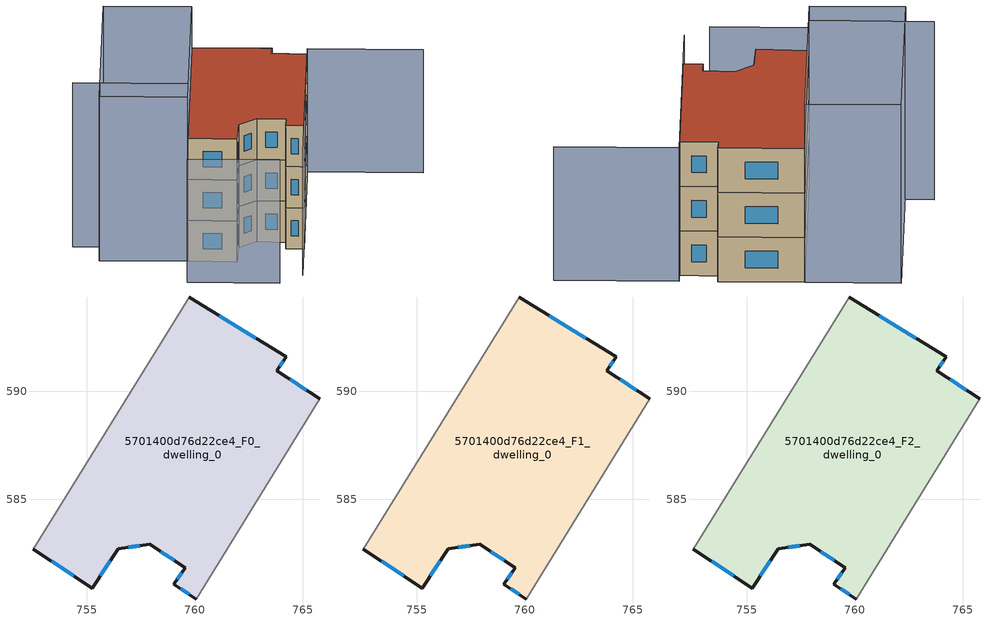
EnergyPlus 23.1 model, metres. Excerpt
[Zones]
5701400d76d22ce4_F0_dwelling_0
 floor ground (EU_floor_Construction): 764.23,591.61 763.8,590.96 765.78,589.66 760.06,580.39 759.03,581.06 759.55,581.84 757.92,582.91 756.45,582.73 755.24,580.89 752.52,582.68 759.73,594.38 z0
 wall outside (EU_wall_Construction): 765.78,589.66 763.8,590.96 764.23,591.61 759.73,594.38 / 752.52,582.68 755.24,580.89 756.45,582.73 757.92,582.91 759.55,581.84 759.03,581.06 760.06,580.39 z0:3
 wall adiabatic (EU_wall_Construction): 760.06,580.39 765.78,589.66 / 759.73,594.38 752.52,582.68 z0:3
 window (EU_Window_Construction): 762.83,592.47 761.13,593.51 / 763.94,591.16 764.1,591.4 / 765.16,590.07 764.42,590.55 / 759.35,580.85 759.74,580.6 / 759.39,581.6 759.19,581.3 / 758.42,582.58 759.04,582.17 / 756.91,582.78 757.46,582.85 / 755.62,581.47 756.07,582.16 / 753.37,582.13 754.4,581.45 z0.93:2.07
5701400d76d22ce4_F1_dwelling_0
 floor to 5701400d76d22ce4_F0_dwelling_0 (EU_floor_Construction): 764.23,591.61 763.8,590.96 765.77,589.66 760.06,580.39 759.03,581.06 759.54,581.84 757.92,582.91 756.45,582.73 755.24,580.89 752.52,582.68 759.73,594.38 z3
 wall outside (EU_wall_Construction): 765.78,589.66 763.8,590.96 764.23,591.61 759.73,594.38 / 752.52,582.68 755.24,580.89 756.45,582.73 757.92,582.91 759.55,581.84 759.03,581.06 760.06,580.39 z3:6
 wall adiabatic (EU_wall_Construction): 760.06,580.39 765.78,589.66 / 759.73,594.38 752.52,582.68 z3:6
 window (EU_Window_Construction): 762.83,592.47 761.13,593.51 / 763.94,591.16 764.1,591.4 / 765.16,590.07 764.42,590.55 / 759.35,580.85 759.74,580.6 / 759.39,581.6 759.19,581.3 / 758.42,582.58 759.04,582.17 / 756.91,582.78 757.46,582.85 / 755.62,581.47 756.07,582.16 / 753.37,582.13 754.4,581.45 z3.93:5.07
5701400d76d22ce4_F2_dwelling_0
 floor to 5701400d76d22ce4_F1_dwelling_0 (EU_floor_Construction): 764.23,591.61 763.8,590.96 765.77,589.66 760.06,580.39 759.03,581.06 759.54,581.84 757.92,582.91 756.45,582.73 755.24,580.89 752.52,582.68 759.73,594.38 z6
 wall outside (EU_wall_Construction): 765.78,589.66 763.8,590.96 764.23,591.61 759.73,594.38 / 752.52,582.68 755.24,580.89 756.45,582.73 757.92,582.91 759.55,581.84 759.03,581.06 760.06,580.39 z6:9
 wall adiabatic (EU_wall_Construction): 760.06,580.39 765.78,589.66 / 759.73,594.38 752.52,582.68 z6:9
 window (EU_Window_Construction): 762.83,592.47 761.13,593.51 / 763.94,591.16 764.1,591.4 / 765.16,590.07 764.42,590.55 / 759.35,580.85 759.74,580.6 / 759.39,581.6 759.19,581.3 / 758.42,582.58 759.04,582.17 / 756.91,582.78 757.46,582.85 / 755.62,581.47 756.07,582.16 / 753.37,582.13 754.4,581.45 z6.93:8.07
 roof outside (EU_roof_Construction): 760.06,580.39 765.78,589.66 763.8,590.96 764.23,591.61 759.73,594.38 752.52,582.68 755.24,580.89 756.45,582.73 757.92,582.91 759.55,581.84 759.03,581.06 z9
shading: 750.85,579.97 756.04,576.77 / 757.95,576.96 766.22,590.38 / 766.22,590.38 772.71,586.39 z0:9; 747.1,588.41 753.59,584.41 / 759.73,594.37 752.52,582.68 / 752.52,582.68 747.54,585.76 / 747.54,585.76 754.75,597.45 / 754.75,597.45 759.73,594.37 z0:12
[Building]
EU S2 Campaign: North Axis=0; Terrain=City; Solar Distribution=FullExterior
[Site:Location]
Montreal-Trudeau.Intl.AP: Latitude=45.4667; Longitude=-73.75; Time Zone=-5; Elevation=36
[SizingPeriod:WeatherFileDays]
AnnualSizingPeriod: Begin Month=1; Begin Day of Month=1; End Month=12; End Day of Month=31; Day of Week for Start Day=Monday; Use Weather File Daylight Saving Period=No; Use Weather File Rain and Snow Indicators=No
[MATERIAL]
EU_InternalMass_Material: Roughness=MediumRough; Thickness=0.1; Conductivity=1; Density=1800; Specific Heat=900; Thermal Absorptance=0.9; Solar Absorptance=0.7; Visible Absorptance=0.7
[MATERIAL:NOMASS] Roughness=MediumRough; Thermal Absorptance=0.9; Solar Absorptance=0.7; Visible Absorptance=0.7
Name | Thermal Resistance
EU_wall_NoMass; EU_floor_NoMass | 1.36485
EU_roof_NoMass | 2.55992
[WINDOWMATERIAL:SIMPLEGLAZINGSYSTEM]
EU_Window_SimpleGlazing: UFactor=3.92339; Solar Heat Gain Coefficient=0.8; Visible Transmittance=0.8
[CONSTRUCTION]
EU_wall_Construction: EU_wall_NoMass
EU_roof_Construction: EU_roof_NoMass
EU_floor_Construction: EU_floor_NoMass
EU_Window_Construction: EU_Window_SimpleGlazing
EU_InternalMass_Construction: EU_InternalMass_Material
[ZONE] Type=1; Multiplier=1; Ceiling Height=autocalculate; Floor Area=autocalculate; Part of Total Floor Area=Yes
Name | Volume
5701400d76d22ce4_F0_dwelling_0 | 274.953
5701400d76d22ce4_F1_dwelling_0; 5701400d76d22ce4_F2_dwelling_0 | 274.951
[INTERNALMASS] Construction=EU_InternalMass_Construction; Surface Area=91.6503
Name | Zone or ZoneList
5701400d76d22ce4_F0_dwelling_0_EU_InternalMass | 5701400d76d22ce4_F0_dwelling_0
5701400d76d22ce4_F1_dwelling_0_EU_InternalMass | 5701400d76d22ce4_F1_dwelling_0
5701400d76d22ce4_F2_dwelling_0_EU_InternalMass | 5701400d76d22ce4_F2_dwelling_0
[OTHEREQUIPMENT] Fuel Type=Electricity; Design Level Calculation Method=Watts/Area; Power per Zone Floor Area=1; Fraction Latent=0; Fraction Radiant=0; Fraction Lost=0; Carbon Dioxide Generation Rate=0; EndUse Subcategory=EU_Step8_InternalGains
Name | Zone or ZoneList or Space or SpaceList | Schedule
EU_Step8_InternalGain_5701400d76d22ce4_F0_dwelling_0_f000 | 5701400d76d22ce4_F0_dwelling_0 | EU_Step8_GainSchedule_5701400d76d22ce4_F0_dwelling_0_f000
EU_Step8_InternalGain_5701400d76d22ce4_F1_dwelling_0_f000 | 5701400d76d22ce4_F1_dwelling_0 | EU_Step8_GainSchedule_5701400d76d22ce4_F1_dwelling_0_f000
EU_Step8_InternalGain_5701400d76d22ce4_F2_dwelling_0_f000 | 5701400d76d22ce4_F2_dwelling_0 | EU_Step8_GainSchedule_5701400d76d22ce4_F2_dwelling_0_f000
[ZONEVENTILATION:DESIGNFLOWRATE] Schedule=EU_AlwaysOn; Design Flow Rate Calculation Method=AirChanges/Hour; Air Changes per Hour=0.860309; Ventilation Type=Natural; Fan Pressure Rise=0; Fan Total Efficiency=1; Constant Term Coefficient=1; Temperature Term Coefficient=0; Velocity Term Coefficient=0; Velocity Squared Term Coefficient=0; Minimum Indoor Temperature=-100; Maximum Indoor Temperature=100; Delta Temperature=-100; Minimum Outdoor Temperature=-100; Maximum Outdoor Temperature=100; Maximum Wind Speed=40
Name | Zone or ZoneList or Space or SpaceList
EU_ConstantAir_5701400d76d22ce4_F0_dwelling_0 | 5701400d76d22ce4_F0_dwelling_0
EU_ConstantAir_5701400d76d22ce4_F1_dwelling_0 | 5701400d76d22ce4_F1_dwelling_0
EU_ConstantAir_5701400d76d22ce4_F2_dwelling_0 | 5701400d76d22ce4_F2_dwelling_0
[HVACTEMPLATE:THERMOSTAT] Constant Heating Setpoint=20; Constant Cooling Setpoint=50
EU_HeatOnly_5701400d76d22ce4_F0_dwelling_0; EU_HeatOnly_5701400d76d22ce4_F1_dwelling_0; EU_HeatOnly_5701400d76d22ce4_F2_dwelling_0
[HVACTEMPLATE:ZONE:IDEALLOADSAIRSYSTEM] System Availability Schedule=EU_AlwaysOn; Maximum Heating Supply Air Temperature=50; Minimum Cooling Supply Air Temperature=13; Maximum Heating Supply Air Humidity Ratio=0.0156; Minimum Cooling Supply Air Humidity Ratio=0.0077; Heating Limit=NoLimit; Cooling Limit=NoLimit; Heating Availability Schedule=EU_AlwaysOn; Cooling Availability Schedule=EU_CoolingOff; Dehumidification Control Type=ConstantSensibleHeatRatio; Cooling Sensible Heat Ratio=0.7; Dehumidification Setpoint=60; Humidification Control Type=None; Humidification Setpoint=30; Outdoor Air Method=None; Outdoor Air Flow Rate per Person=0.00944; Outdoor Air Flow Rate per Zone Floor Area=0; Outdoor Air Flow Rate per Zone=0; Demand Controlled Ventilation Type=None; Outdoor Air Economizer Type=NoEconomizer; Heat Recovery Type=None; Sensible Heat Recovery Effectiveness=0.7; Latent Heat Recovery Effectiveness=0.65
Name | Template Thermostat
5701400d76d22ce4_F0_dwelling_0 | EU_HeatOnly_5701400d76d22ce4_F0_dwelling_0
5701400d76d22ce4_F1_dwelling_0 | EU_HeatOnly_5701400d76d22ce4_F1_dwelling_0
5701400d76d22ce4_F2_dwelling_0 | EU_HeatOnly_5701400d76d22ce4_F2_dwelling_0
[SIZING:ZONE] Zone Cooling Design Supply Air Temperature Input Method=SupplyAirTemperature; Zone Cooling Design Supply Air Temperature=13; Zone Heating Design Supply Air Temperature Input Method=SupplyAirTemperature; Zone Heating Design Supply Air Temperature=50; Zone Cooling Design Supply Air Humidity Ratio=0.008; Zone Heating Design Supply Air Humidity Ratio=0.008; Cooling Design Air Flow Method=DesignDay; Cooling Design Air Flow Rate=0; Cooling Minimum Air Flow per Zone Floor Area=0.000762; Cooling Minimum Air Flow=0; Cooling Minimum Air Flow Fraction=0.2; Heating Design Air Flow Method=DesignDay; Heating Design Air Flow Rate=0; Heating Maximum Air Flow per Zone Floor Area=0.002032; Heating Maximum Air Flow=0.141576; Heating Maximum Air Flow Fraction=0.3; Account for Dedicated Outdoor Air System=No; Dedicated Outdoor Air System Control Strategy=NeutralSupplyAir; Dedicated Outdoor Air Low Setpoint Temperature for Design=autosize; Dedicated Outdoor Air High Setpoint Temperature for Design=autosize; Zone Load Sizing Method=Sensible Load Only No Latent Load; Zone Latent Cooling Design Supply Air Humidity Ratio Input Method=HumidityRatioDifference; Zone Cooling Design Supply Air Humidity Ratio Difference=0.005; Zone Latent Heating Design Supply Air Humidity Ratio Input Method=HumidityRatioDifference; Zone Humidification Design Supply Air Humidity Ratio Difference=0.005
5701400d76d22ce4_F0_dwelling_0; 5701400d76d22ce4_F1_dwelling_0; 5701400d76d22ce4_F2_dwelling_0
[SCHEDULE:CONSTANT]
Name | Hourly Value
EU_AlwaysOn | 1
EU_CoolingOff | 0
[SCHEDULE:FILE] Column Number=1; Rows to Skip at Top=0; Number of Hours of Data=8760; Column Separator=Comma; Interpolate to Timestep=No; Minutes per Item=60; Adjust Schedule for Daylight Savings=Yes
Name | File
EU_Step8_GainSchedule_5701400d76d22ce4_F0_dwelling_0_f000 | ../../schedules/5701400d76d22ce4/5701400d76d22ce4_F0_dwelling_0_f000_gain.csv
EU_Step8_GainSchedule_5701400d76d22ce4_F1_dwelling_0_f000 | ../../schedules/5701400d76d22ce4/5701400d76d22ce4_F1_dwelling_0_f000_gain.csv
EU_Step8_GainSchedule_5701400d76d22ce4_F2_dwelling_0_f000 | ../../schedules/5701400d76d22ce4/5701400d76d22ce4_F2_dwelling_0_f000_gain.csv
